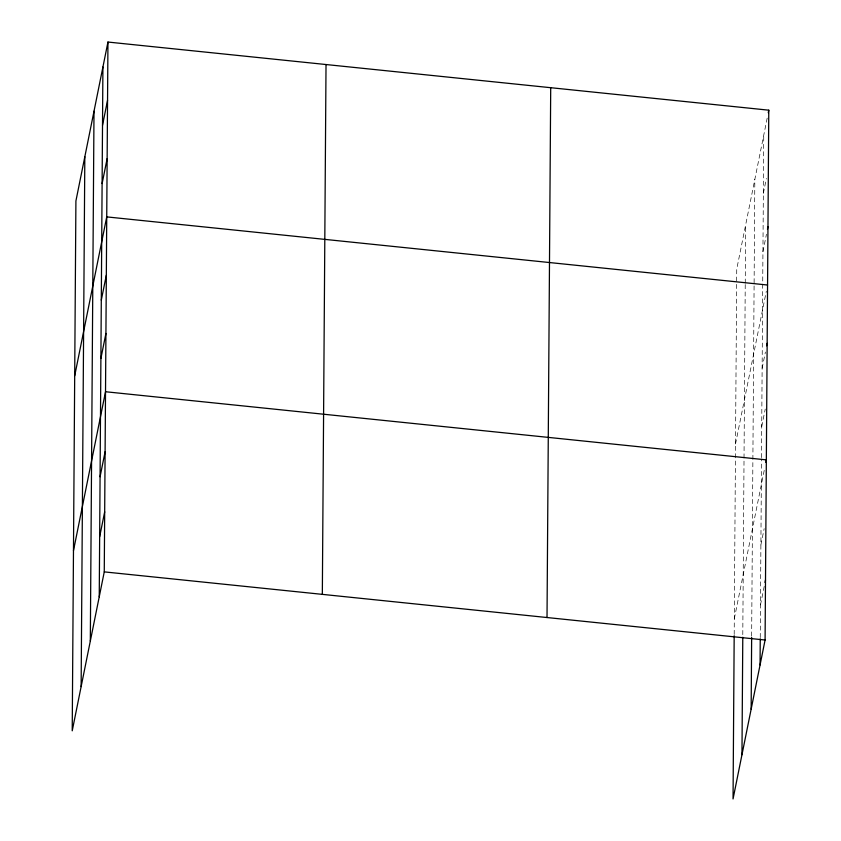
<?xml version="1.0" encoding="UTF-8"?>
<svg xmlns="http://www.w3.org/2000/svg" width="841" height="841" viewBox="0 0 841 841"><rect width="100%" height="100%" fill="white"/><g stroke="black" fill="none" stroke-linecap="round" stroke-linejoin="round"><path stroke-width="0.63" stroke-dasharray="4.21 3.15" d="M734.193 634.471L736.737 269.12L767.528 116.426M742.792 634.64L744.022 459.323M744.022 458.03L745.231 284.489M745.242 283.186L745.652 224.904M751.654 636.08L754.829 179.354M760.253 637.552L761.494 458.923M761.504 457.63L763.754 135.138M763.344 193.419L766.361 178.45M762.934 251.701L766.456 234.229M735.518 443.964L766.309 291.27M762.125 368.263L765.394 352.043M761.725 426.545L765.247 409.073M734.298 618.808L764.332 469.856M760.895 544.873L764.164 528.653M760.485 604.921L764.259 586.209"/><path stroke-width="1.26" d="M81.135 686.603L84.825 156.773M90.323 641.042L94.003 111.222M99.238 596.837L102.917 67.007M107.953 42.05L75.911 200.988L72.221 730.818L104.263 571.88L107.953 42.05L768.779 110.182L765.089 640.012L733.047 798.95L734.182 635.775M322.334 594.366L326.024 64.536M547.018 617.525L550.708 87.706M741.962 754.734L742.782 637.257M751.15 709.184L751.644 637.383M760.064 664.968L760.243 638.855M102.518 125.288L107.543 100.331M102.108 183.569L107.143 158.613M74.691 375.832L106.733 216.894L767.56 285.025M101.298 300.132L106.334 275.175M100.899 358.413L105.924 333.457M73.472 550.676L105.524 391.738L766.351 459.869L765.846 462.371M100.068 476.742L105.104 451.785M99.648 536.789L104.683 511.833M768.275 112.683L768.779 110.182M767.465 229.246L767.97 226.744M766.656 345.809L767.16 343.307M765.005 582.456L765.51 579.964M104.263 571.88L765.089 640.012"/></g></svg>
